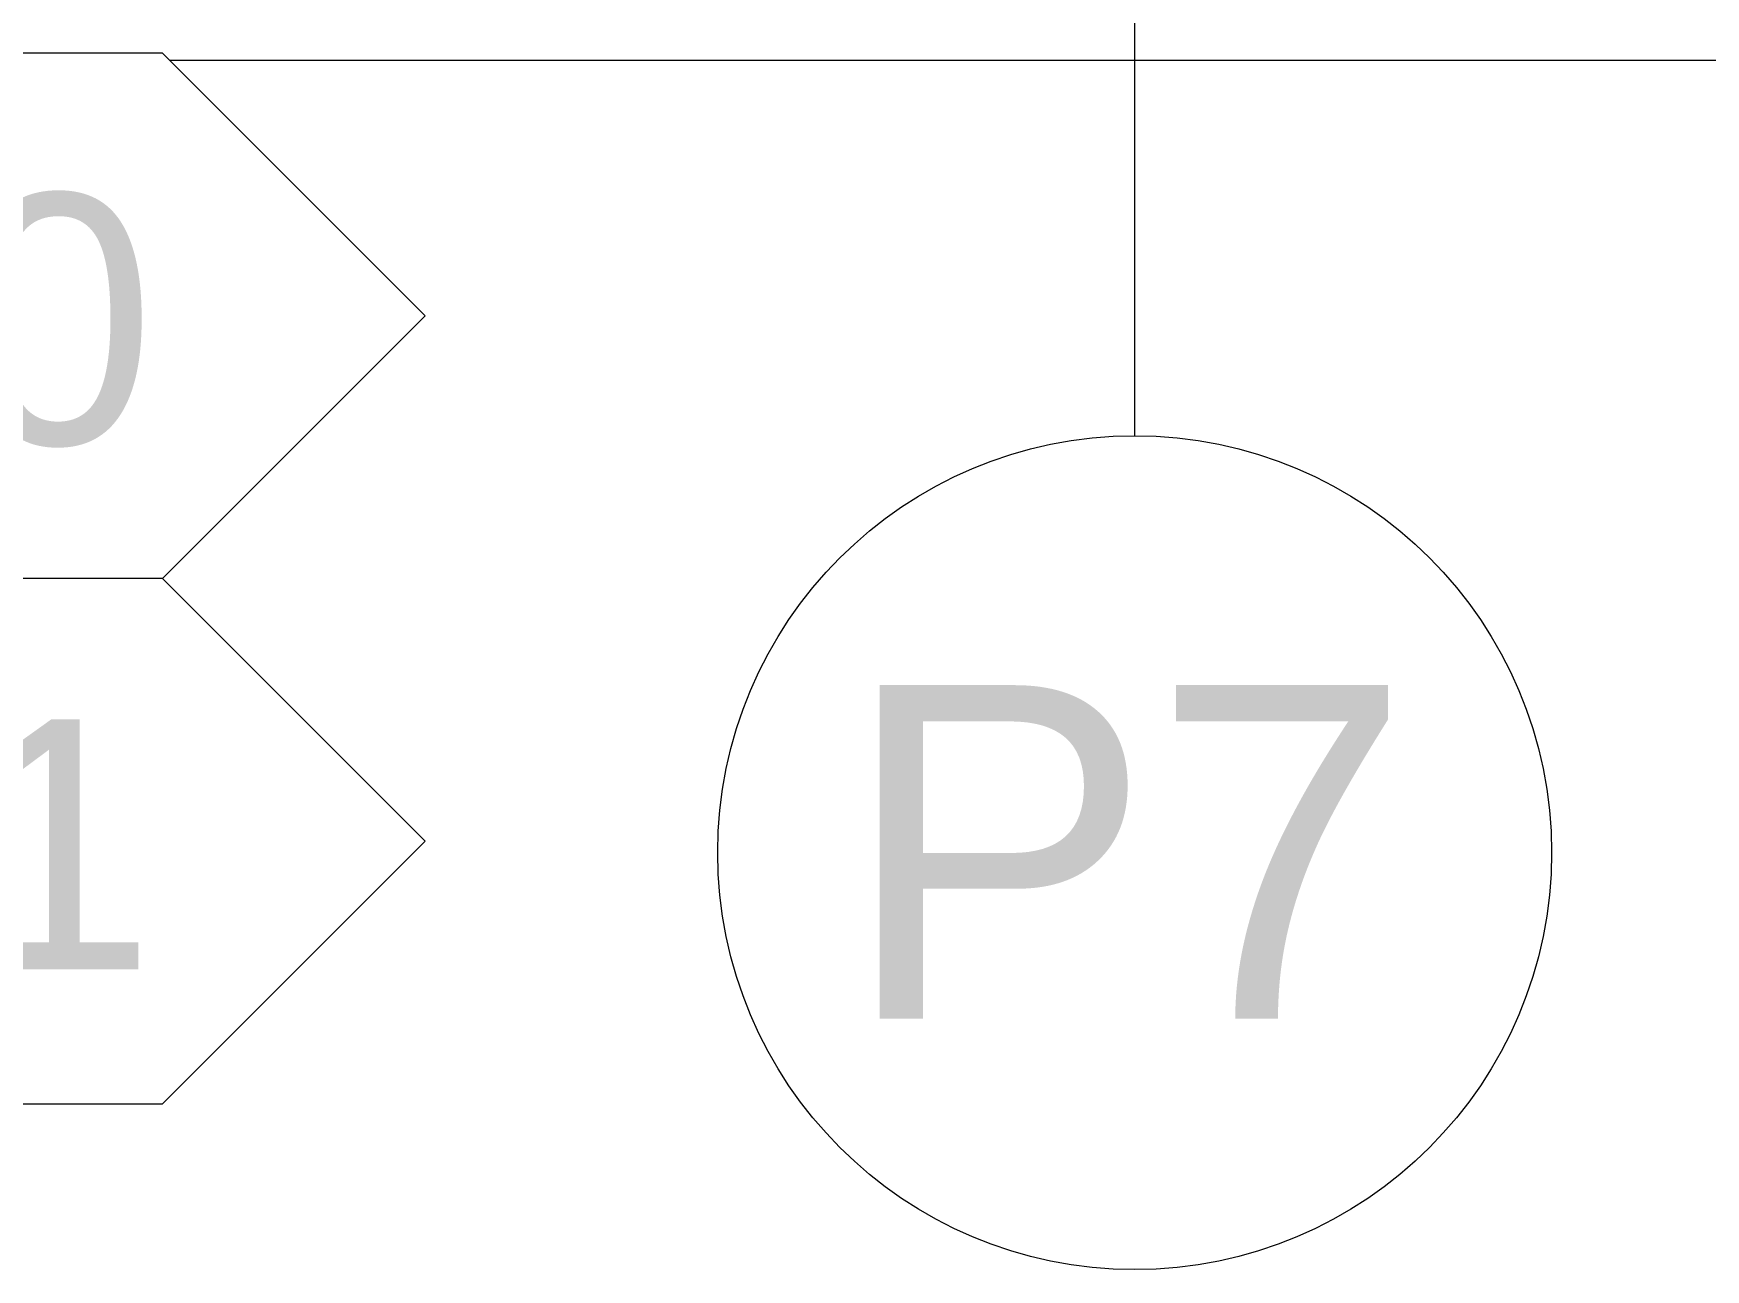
# Model space of a CAD drawing. Header units: centimetres. Extents: x 118932 to 154602, y -32682 to -23521.
# Drawn here: x 127317.77 to 127357.87, y -25292.99 to -25263.34 of the extents above; entities that cross this region are included whole.
import ezdxf

# ---------------------------------------------------------------- set-up
doc = ezdxf.new("R2010")
doc.units = ezdxf.units.CM
doc.header["$LTSCALE"] = 50
doc.header["$MEASUREMENT"] = 0
for name, color, linetype, lineweight, true_color in [('GEN_00_BL_Yazı', 7, 'Continuous', 0, 0x4f5250), ('GEN_02_TF_Pencere', 7, 'Continuous', 9, 0x6093ac), ('GEN_05_ML_Alçıpan_giydirme', 7, 'Continuous', 18, 0x7ebab5), ('GEN_05_ML_Mermer', 7, 'Continuous', 9, 0x9d8692)]:
    doc.layers.add(name, color=color, linetype=linetype, lineweight=lineweight, true_color=true_color)
doc.styles.add('ARIAL', font='arial.ttf')
doc.styles.add('Arial_6', font='arial.ttf', dxfattribs={"height": 59.5325})

# ---------------------------------------------------------------- blocks, each defined once
blk = doc.blocks.new('P7_')
at = {"layer": 'GEN_02_TF_Pencere'}
blk.add_line((163386.215, -16188.826, 0), (163386.215, -16138.823, 0), dxfattribs=at)
blk.add_circle((163386.215, -16198.826, 0), 10, dxfattribs=at)
at = {"layer": 'GEN_05_ML_Mermer', "elevation": 0}
blk.add_lwpolyline([(163483.715, -16179.824), (163288.715, -16179.824), (163288.715, -16161.825), (163483.715, -16161.825)], close=True, dxfattribs=at)
at = {"layer": 'GEN_02_TF_Pencere', "lineweight": 30, "transparency": 33554687, "style": 'ARIAL'}
blk.add_text('P7', height=8, dxfattribs=at).set_placement((163379.182, -16202.809, 0))
blk = doc.blocks.new('DOGRAMA LEVEL -1 D BLOK')
at = {"layer": 'GEN_05_ML_Alçıpan_giydirme', "color": 1}
blk.add_blockref('P7_', (-163854.602, 17990.859, 0), dxfattribs=at)
blk = doc.blocks.new('FFE-Tag')
at = {"color": 0}
blk.add_wipeout([(-8.761, 0), (-6.189, 2.572), (6.189, 2.572), (8.761, 0), (6.189, -2.572), (-6.189, -2.572)], dxfattribs=at).dxf.layer = 'GEN_00_BL_Yazı'
at = {"layer": 'GEN_00_BL_Yazı', "color": 0}
for p, q in [((6.189, 2.572), (-6.189, 2.572)), ((8.761, 0), (6.189, 2.572)), ((8.761, 0), (6.189, -2.572)), ((-6.189, -2.572), (6.189, -2.572))]:
    blk.add_line(p, q, dxfattribs=at)
blk = doc.blocks.new('WT-450_BlackoutCurtains')
at = {"layer": 'GEN_00_BL_Yazı', "xscale": 2.448801272789173, "yscale": 2.448801272789173, "zscale": 2.448801272789173, "rotation": 134.9999999999806}
blk.add_blockref('FFE-Tag', (0, 0), dxfattribs=at)
at = {"layer": 'GEN_00_BL_Yazı', "insert": (8.414, -12.549), "char_height": 6, "width": 35.72976, "attachment_point": 1, "rotation": 135, "style": 'Arial_6'}
blk.add_mtext('WT-450', dxfattribs=at)
blk = doc.blocks.new('WT-451_SheerCurtain')
at = {"layer": 'GEN_00_BL_Yazı', "xscale": 2.448801272789174, "yscale": 2.448801272789174, "zscale": 2.448801272789174, "rotation": 134.9999999999815}
blk.add_blockref('FFE-Tag', (0, 0), dxfattribs=at)
at = {"layer": 'GEN_00_BL_Yazı', "insert": (8.414, -12.549), "char_height": 6, "attachment_point": 1, "rotation": 135, "style": 'Arial_6'}
blk.add_mtext('WT-451', dxfattribs=at)
blk = doc.blocks.new('PPBamako_Level-1_TefrisOda')
at = {"rotation": 224.9999999999999}
blk.add_blockref('WT-450_BlackoutCurtains', (-2104.955, -35.127, 0), dxfattribs=at)
blk.add_blockref('WT-451_SheerCurtain', (-2104.955, -47.725, 0), dxfattribs=at)

msp = doc.modelspace()

# ---------------------------------------------------------------- block references
msp.add_blockref('DOGRAMA LEVEL -1 D BLOK', (127812.567, -27075.021, 0))

# ---------------------------------------------------------------- next in the draw order: block references
msp.add_blockref('PPBamako_Level-1_TefrisOda', (129410.665, -25234.988, 0))

doc.saveas('drawing.dxf')
